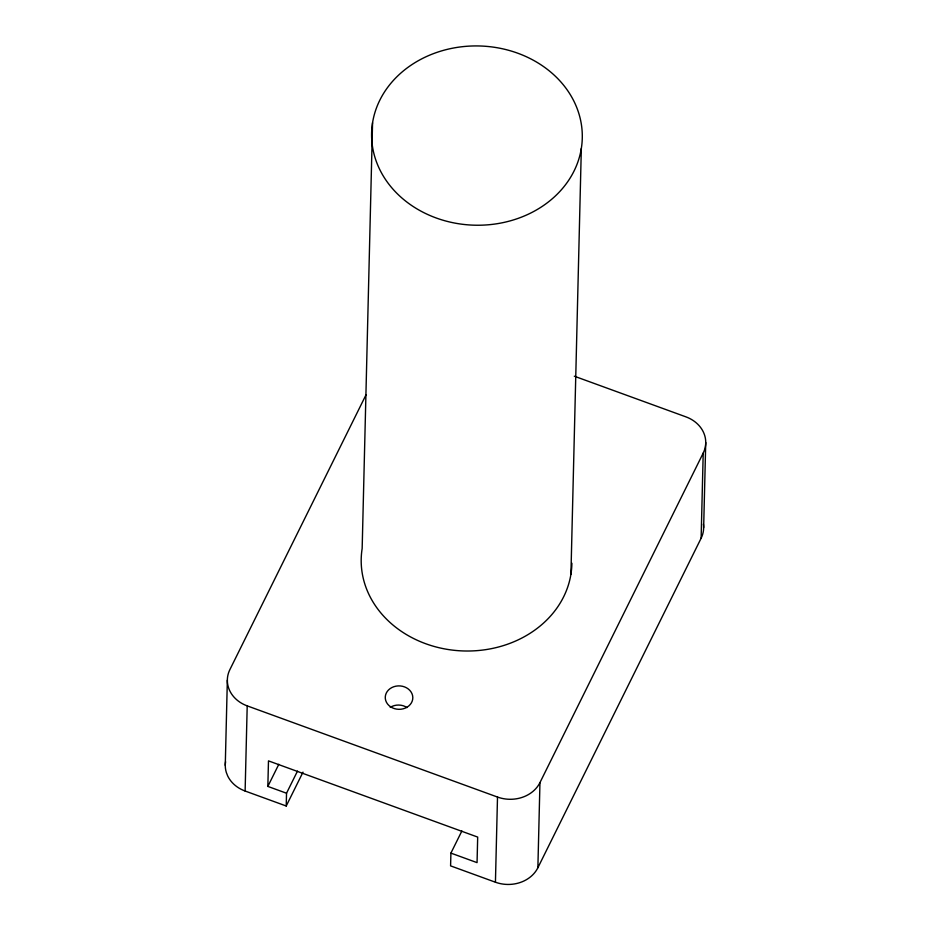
<?xml version="1.0" encoding="UTF-8"?>
<svg xmlns="http://www.w3.org/2000/svg" width="931" height="931" viewBox="0 0 931 931"><rect width="100%" height="100%" fill="white"/><g stroke="black" fill="none" stroke-linecap="round" stroke-linejoin="round"><path stroke-width="1.4" d="M225.267 765.317L227.35 680.165M302.994 772.148L286.224 806.002L245.121 791.024L247.204 705.873A32.422 27.581 1.4 0 1 229.876 669.633L366.023 394.825M286.224 806.002L286.527 793.224L267.849 786.416L268.477 760.871L477.684 837.085L477.056 862.63L450.907 853.11L461.881 830.976M372.563 122.729L362.159 548.499A105.366 89.644 1.4 0 0 458.704 650.711A105.366 89.644 1.4 0 0 571.89 563.22M450.907 853.11L450.592 865.877L495.432 882.216A32.422 27.581 1.4 0 0 537.874 867.75L701.124 538.234A32.422 27.581 1.4 0 0 703.394 524.106M495.432 882.216L497.503 797.052A32.422 27.581 1.4 0 0 539.957 782.599L703.208 453.083A32.422 27.581 1.4 0 0 685.879 416.844L574.322 376.205M537.874 867.75L539.957 782.599M570.924 574.218L581.328 148.448A105.366 89.644 1.4 0 0 437.128 52.311A105.366 89.644 1.4 0 0 412.386 205.995A105.366 89.644 1.4 0 0 581.328 148.448M701.124 538.234L703.208 453.083M703.65 527.702L705.733 442.551M267.849 786.416L278.823 764.281M286.527 793.224L297.501 771.089M247.204 705.873L497.503 797.052M390.24 707.374A13.779 11.719 1.4 0 1 407.022 707.56M245.121 791.024A32.422 27.581 1.4 0 1 227.664 775.907L226.326 772.474A32.422 27.581 1.4 0 1 225.57 761.721M390.601 706.815A13.779 11.719 1.4 0 0 412.689 699.286A13.779 11.719 1.4 0 0 393.836 686.717A13.779 11.719 1.4 0 0 390.601 706.815"/></g></svg>
